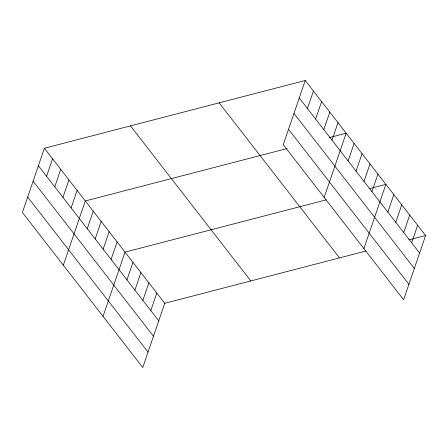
<?xml version="1.0" encoding="UTF-8"?>
<svg xmlns="http://www.w3.org/2000/svg" width="448" height="448" viewBox="0 0 448 448"><rect width="100%" height="100%" fill="white"/><g stroke="black" fill="none" stroke-linecap="round" stroke-linejoin="round"><path stroke-width="0.67" d="M305.245 80.478L283.259 144.698L403.614 299.746L425.6 235.53L305.245 80.478L44.386 148.254L22.4 212.47L142.755 367.522L164.741 303.302L366.055 250.998M46.575 176.305L52.573 158.794M54.762 186.844L60.754 169.338M62.944 197.389L68.942 179.883M71.131 207.934L77.123 190.428M63.319 265.188L85.31 200.967L287.269 148.495M87.259 228.71L93.251 211.204M95.2 238.941L101.192 221.435M103.146 249.178L109.138 231.672M111.087 259.409L117.079 241.903M103.04 316.355L125.026 252.134L326.334 199.83M126.974 279.877L132.966 262.371M134.915 290.108L140.913 272.602M142.862 300.345L148.854 282.839M150.802 310.576L156.8 293.07M307.434 108.528L313.432 91.022M315.622 119.073L321.614 101.562M323.803 129.612L329.801 112.106M331.99 140.157L337.982 122.651M324.178 197.411L346.164 133.196L329.336 137.564M348.118 160.933L354.11 143.427M356.059 171.17L362.051 153.658M364 181.401L369.998 163.895M371.946 191.632L377.938 174.126M363.894 248.578L385.885 184.363L369.057 188.731M387.834 212.1L393.826 194.594M395.774 222.337L401.772 204.826M403.721 232.568L409.713 215.062M411.662 242.799L417.659 225.294M408.772 239.898L425.6 235.53M299.253 97.983L419.608 253.036M293.972 113.4L414.327 268.447M288.534 129.282L408.89 284.334M219.162 102.844L339.517 257.891M130.469 125.888L250.824 280.935M44.386 148.254L164.741 303.302M38.394 165.76L158.749 320.813M33.118 181.177L153.468 336.224M27.675 197.058L148.03 352.106"/></g></svg>
